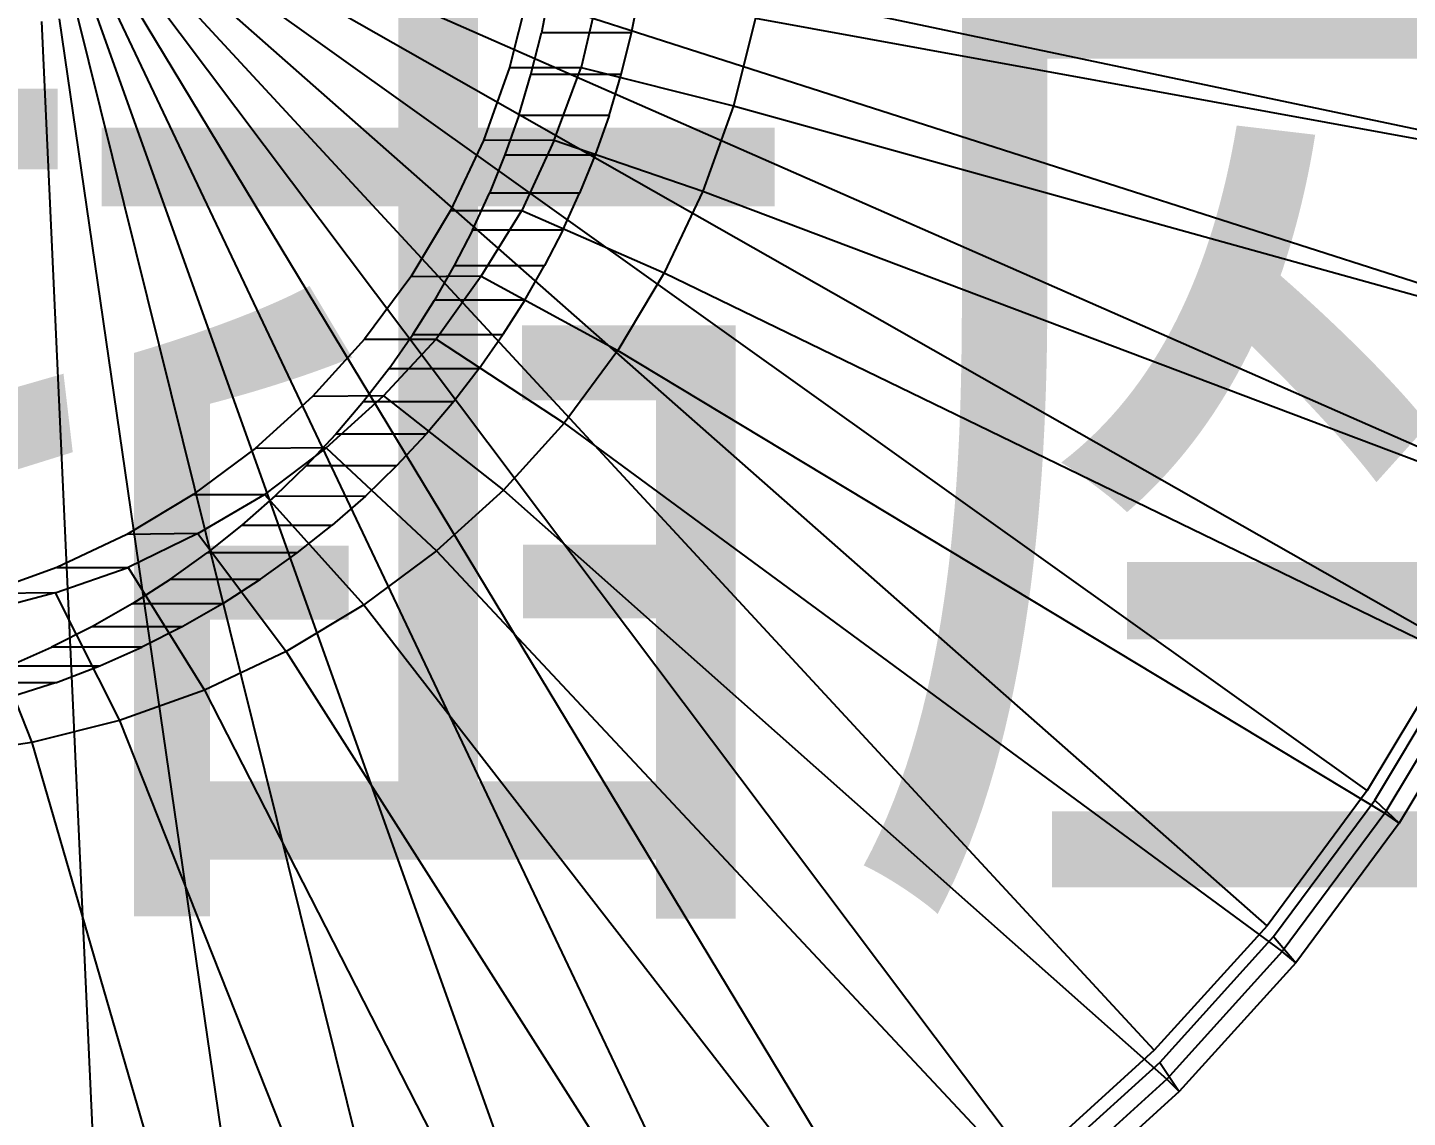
# Model space of a CAD drawing. Extents: x 11992 to 29481, y -6727 to 6811.
# Drawn here: x 12972.57 to 13014.95, y -3645.77 to -3612.29 of the extents above; entities that cross this region are included whole.
import ezdxf

# ---------------------------------------------------------------- set-up
doc = ezdxf.new("R2010")
doc.units = 0
doc.header["$MEASUREMENT"] = 0
doc.layers.get('0').update_dxf_attribs({"color": 8, "linetype": 'CONTINUOUS'})
doc.layers.add('zoylight 0装饰灯', color=6, linetype='CONTINUOUS')
doc.layers.add('zoylight 5回路', color=4, linetype='CONTINUOUS')
doc.styles.get("Standard").update_dxf_attribs({"font": 'arial.ttf'})

msp = doc.modelspace()

# ---------------------------------------------------------------- linework, layer by layer
for p, q in [((13021.567, -3616.745, -1606.733), (12977.993, -3607.575, -1656.081)), ((13020.313, -3621.757, -1606.799), (12977.858, -3608.114, -1656.088)), ((13018.574, -3626.623, -1606.89), (12977.671, -3608.637, -1656.098)), ((13016.368, -3631.294, -1607.006), (12977.434, -3609.138, -1656.111)), ((13013.715, -3635.726, -1607.145), (12977.149, -3609.615, -1656.126)), ((13010.641, -3639.877, -1607.306), (12976.819, -3610.061, -1656.143)), ((13007.175, -3643.706, -1607.487), (12976.447, -3610.472, -1656.162)), ((13003.352, -3647.176, -1607.688), (12976.036, -3610.845, -1656.184)), ((12999.207, -3650.254, -1607.905), (12975.59, -3611.175, -1656.207)), ((12987.952, -3611.203, -1497.686), (12987.375, -3613.511, -1497.716)), ((12988.609, -3611.127, -1446.803), (12988.35, -3612.444, -1446.816)), ((12990.116, -3611.197, -1539.536), (12989.568, -3613.511, -1539.565)), ((12991.121, -3612.444, -1499.698), (12991.38, -3611.127, -1499.685)), ((12990.115, -3655.121, -1608.381), (12974.614, -3611.698, -1656.258)), ((12994.78, -3652.911, -1608.137), (12975.115, -3611.461, -1656.232)), ((12975.146, -3658.875, -1609.166), (12973.006, -3612.101, -1656.343)), ((12980.251, -3658.117, -1608.898), (12973.554, -3612.02, -1656.314)), ((12985.257, -3656.861, -1608.636), (12974.092, -3611.885, -1656.286)), ((12994.922, -3611.997, -1554.394), (12994.248, -3614.693, -1554.429)), ((12994.922, -3611.997, -1554.394), (13022.292, -3616.99, -1597.001)), ((12988.031, -3613.731, -1446.833), (12988.35, -3612.444, -1446.816)), ((12991.121, -3612.444, -1499.698), (12988.35, -3612.444, -1446.816)), ((12990.802, -3613.731, -1499.715), (12991.121, -3612.444, -1499.698)), ((12987.375, -3613.511, -1497.716), (12986.574, -3615.752, -1497.758)), ((12987.375, -3613.511, -1497.716), (12989.568, -3613.511, -1539.565)), ((12988.739, -3615.741, -1539.608), (12989.568, -3613.511, -1539.565)), ((12989.568, -3613.511, -1539.565), (12994.248, -3614.693, -1554.429)), ((12987.656, -3614.984, -1446.853), (12988.031, -3613.731, -1446.833)), ((12990.802, -3613.731, -1499.715), (12988.031, -3613.731, -1446.833)), ((12990.428, -3614.984, -1499.735), (12990.802, -3613.731, -1499.715)), ((12994.248, -3614.693, -1554.429), (12993.313, -3617.31, -1554.478)), ((12994.248, -3614.693, -1554.429), (13021.008, -3622.122, -1597.068)), ((12987.656, -3614.984, -1446.853), (12987.229, -3616.199, -1446.875)), ((12990.428, -3614.984, -1499.735), (12987.656, -3614.984, -1446.853)), ((12990.428, -3614.984, -1499.735), (12990.001, -3616.199, -1499.757)), ((12986.574, -3615.752, -1497.758), (12985.558, -3617.903, -1497.811)), ((12988.739, -3615.741, -1539.608), (12986.574, -3615.752, -1497.758)), ((12988.739, -3615.741, -1539.608), (12987.751, -3617.903, -1539.66)), ((12988.739, -3615.741, -1539.608), (12993.313, -3617.31, -1554.478)), ((12987.229, -3616.199, -1446.875), (12986.754, -3617.376, -1446.9)), ((12987.229, -3616.199, -1446.875), (12990.001, -3616.199, -1499.757)), ((12990.001, -3616.199, -1499.757), (12989.525, -3617.376, -1499.782)), ((12993.313, -3617.31, -1554.478), (12992.126, -3619.822, -1554.541)), ((12993.313, -3617.31, -1554.478), (13019.228, -3627.104, -1597.162)), ((12986.234, -3618.51, -1446.927), (12986.754, -3617.376, -1446.9)), ((12989.525, -3617.376, -1499.782), (12986.754, -3617.376, -1446.9)), ((12989.006, -3618.51, -1499.809), (12989.525, -3617.376, -1499.782)), ((12985.558, -3617.903, -1497.811), (12984.336, -3619.944, -1497.875)), ((12985.558, -3617.903, -1497.811), (12987.751, -3617.903, -1539.66)), ((12986.504, -3619.928, -1539.725), (12987.751, -3617.903, -1539.66)), ((12987.751, -3617.903, -1539.66), (12992.126, -3619.822, -1554.541)), ((12986.234, -3618.51, -1446.927), (12985.674, -3619.6, -1446.957)), ((12989.006, -3618.51, -1499.809), (12986.234, -3618.51, -1446.927)), ((12989.006, -3618.51, -1499.809), (12988.445, -3619.6, -1499.839)), ((12985.674, -3619.6, -1446.957), (12985.065, -3620.664, -1446.989)), ((12985.674, -3619.6, -1446.957), (12988.445, -3619.6, -1499.839)), ((12987.837, -3620.664, -1499.87), (12988.445, -3619.6, -1499.839)), ((12992.126, -3619.822, -1554.541), (12990.699, -3622.206, -1554.615)), ((12992.126, -3619.822, -1554.541), (13016.969, -3631.887, -1597.28)), ((12984.336, -3619.944, -1497.875), (12982.92, -3621.856, -1497.949)), ((12986.504, -3619.928, -1539.725), (12984.336, -3619.944, -1497.875)), ((12986.504, -3619.928, -1539.725), (12985.114, -3621.856, -1539.799)), ((12986.504, -3619.928, -1539.725), (12990.699, -3622.206, -1554.615)), ((12984.398, -3621.718, -1447.024), (12985.065, -3620.664, -1446.989)), ((12987.837, -3620.664, -1499.87), (12985.065, -3620.664, -1446.989)), ((12987.837, -3620.664, -1499.87), (12987.169, -3621.718, -1499.905)), ((12982.92, -3621.856, -1497.949), (12981.324, -3623.619, -1498.033)), ((12982.92, -3621.856, -1497.949), (12985.114, -3621.856, -1539.799)), ((12983.497, -3623.598, -1539.883), (12985.114, -3621.856, -1539.799)), ((12983.671, -3622.757, -1447.062), (12984.398, -3621.718, -1447.024)), ((12984.398, -3621.718, -1447.024), (12987.169, -3621.718, -1499.905)), ((12985.114, -3621.856, -1539.799), (12989.046, -3624.438, -1554.702)), ((12986.443, -3622.757, -1499.943), (12987.169, -3621.718, -1499.905)), ((12990.699, -3622.206, -1554.615), (12989.046, -3624.438, -1554.702)), ((12990.699, -3622.206, -1554.615), (13014.252, -3636.425, -1597.423)), ((12983.671, -3622.757, -1447.062), (12982.885, -3623.778, -1447.103)), ((12983.671, -3622.757, -1447.062), (12986.443, -3622.757, -1499.943)), ((12986.443, -3622.757, -1499.943), (12985.657, -3623.778, -1499.985)), ((12981.324, -3623.619, -1498.033), (12979.564, -3625.217, -1498.125)), ((12983.497, -3623.598, -1539.883), (12981.324, -3623.619, -1498.033)), ((12981.738, -3625.194, -1539.976), (12983.497, -3623.598, -1539.883)), ((12983.497, -3623.598, -1539.883), (12987.182, -3626.498, -1554.8)), ((12982.885, -3623.778, -1447.103), (12982.039, -3624.774, -1447.147)), ((12982.885, -3623.778, -1447.103), (12985.657, -3623.778, -1499.985)), ((12985.657, -3623.778, -1499.985), (12984.811, -3624.774, -1500.029)), ((12989.046, -3624.438, -1554.702), (12987.182, -3626.498, -1554.8)), ((12989.046, -3624.438, -1554.702), (13011.105, -3640.675, -1597.587)), ((12981.135, -3625.742, -1447.195), (12982.039, -3624.774, -1447.147)), ((12984.811, -3624.774, -1500.029), (12982.039, -3624.774, -1447.147)), ((12983.906, -3625.742, -1500.076), (12984.811, -3624.774, -1500.029)), ((12979.564, -3625.217, -1498.125), (12977.655, -3626.635, -1498.225)), ((12981.738, -3625.194, -1539.976), (12979.564, -3625.217, -1498.125)), ((12981.738, -3625.194, -1539.976), (12979.848, -3626.635, -1540.074)), ((12981.738, -3625.194, -1539.976), (12985.126, -3628.364, -1554.908)), ((12980.172, -3626.676, -1447.245), (12981.135, -3625.742, -1447.195)), ((12981.135, -3625.742, -1447.195), (12983.906, -3625.742, -1500.076)), ((12982.944, -3626.677, -1500.127), (12983.906, -3625.742, -1500.076)), ((12977.655, -3626.635, -1498.225), (12975.616, -3627.858, -1498.332)), ((12977.655, -3626.635, -1498.225), (12979.848, -3626.635, -1540.074)), ((12977.796, -3627.833, -1540.182), (12979.848, -3626.635, -1540.074)), ((12979.848, -3626.635, -1540.074), (12982.896, -3630.02, -1555.024)), ((12987.182, -3626.498, -1554.8), (12985.126, -3628.364, -1554.908)), ((12987.182, -3626.498, -1554.8), (13007.557, -3644.595, -1597.773)), ((12980.172, -3626.676, -1447.245), (12979.154, -3627.573, -1447.298)), ((12980.172, -3626.676, -1447.245), (12982.944, -3626.677, -1500.127)), ((12982.944, -3626.677, -1500.127), (12981.925, -3627.573, -1500.18)), ((12975.616, -3627.858, -1498.332), (12973.468, -3628.876, -1498.445)), ((12977.796, -3627.833, -1540.182), (12975.616, -3627.858, -1498.332)), ((12977.796, -3627.833, -1540.182), (12975.661, -3628.876, -1540.294)), ((12977.796, -3627.833, -1540.182), (12980.516, -3631.449, -1555.149)), ((12979.154, -3627.573, -1447.298), (12978.081, -3628.426, -1447.355)), ((12979.154, -3627.573, -1447.298), (12981.925, -3627.573, -1500.18)), ((12980.852, -3628.426, -1500.236), (12981.925, -3627.573, -1500.18)), ((12985.126, -3628.364, -1554.908), (12982.896, -3630.02, -1555.024)), ((12985.126, -3628.364, -1554.908), (13003.642, -3648.148, -1597.979)), ((12976.956, -3629.232, -1447.414), (12978.081, -3628.426, -1447.355)), ((12980.852, -3628.426, -1500.236), (12978.081, -3628.426, -1447.355)), ((12979.728, -3629.232, -1500.295), (12980.852, -3628.426, -1500.236)), ((12973.468, -3628.876, -1498.445), (12971.23, -3629.678, -1498.562)), ((12973.414, -3629.649, -1540.412), (12975.661, -3628.876, -1540.294)), ((12973.468, -3628.876, -1498.445), (12975.661, -3628.876, -1540.294)), ((12975.661, -3628.876, -1540.294), (12978.007, -3632.637, -1555.281)), ((12975.784, -3629.985, -1447.475), (12976.956, -3629.232, -1447.414)), ((12976.956, -3629.232, -1447.414), (12979.728, -3629.232, -1500.295)), ((12978.555, -3629.985, -1500.357), (12979.728, -3629.232, -1500.295)), ((12973.414, -3629.649, -1540.412), (12971.118, -3630.256, -1540.532)), ((12973.414, -3629.649, -1540.412), (12971.23, -3629.678, -1498.562)), ((12973.414, -3629.649, -1540.412), (12975.393, -3633.573, -1555.418)), ((12975.784, -3629.985, -1447.475), (12974.566, -3630.683, -1447.539)), ((12978.555, -3629.985, -1500.357), (12975.784, -3629.985, -1447.475)), ((12978.555, -3629.985, -1500.357), (12977.338, -3630.683, -1500.421)), ((12982.896, -3630.02, -1555.024), (12980.516, -3631.449, -1555.149)), ((12982.896, -3630.02, -1555.024), (12999.398, -3651.3, -1598.201)), ((12971.118, -3630.256, -1540.532), (12972.701, -3634.248, -1555.559)), ((12974.566, -3630.683, -1447.539), (12973.308, -3631.32, -1447.605)), ((12974.566, -3630.683, -1447.539), (12977.338, -3630.683, -1500.421)), ((12977.338, -3630.683, -1500.421), (12976.079, -3631.32, -1500.487)), ((12972.013, -3631.894, -1447.673), (12973.308, -3631.32, -1447.605)), ((12976.079, -3631.32, -1500.487), (12973.308, -3631.32, -1447.605)), ((12974.785, -3631.894, -1500.554), (12976.079, -3631.32, -1500.487)), ((13016.368, -3631.294, -1607.006), (13013.715, -3635.726, -1607.145)), ((12980.516, -3631.449, -1555.149), (12978.007, -3632.637, -1555.281)), ((12980.516, -3631.449, -1555.149), (12994.866, -3654.02, -1598.439)), ((13013.944, -3636.019, -1607.151), (13016.624, -3631.543, -1607.011)), ((12972.013, -3631.894, -1447.673), (12974.785, -3631.894, -1500.554)), ((12973.459, -3632.402, -1500.624), (12974.785, -3631.894, -1500.554)), ((13016.969, -3631.887, -1597.28), (13014.252, -3636.425, -1597.423)), ((13017.444, -3632.141, -1601.28), (13014.699, -3636.725, -1601.423)), ((12970.688, -3632.402, -1447.742), (12973.459, -3632.402, -1500.624)), ((12973.459, -3632.402, -1500.624), (12972.107, -3632.841, -1500.695)), ((12978.007, -3632.637, -1555.281), (12975.393, -3633.573, -1555.418)), ((12978.007, -3632.637, -1555.281), (12990.089, -3656.282, -1598.689)), ((12975.393, -3633.573, -1555.418), (12972.701, -3634.248, -1555.559)), ((12975.393, -3633.573, -1555.418), (12985.115, -3658.065, -1598.95)), ((12972.701, -3634.248, -1555.559), (12969.956, -3634.656, -1555.703)), ((12972.701, -3634.248, -1555.559), (12979.989, -3659.35, -1599.218)), ((13013.715, -3635.726, -1607.145), (13010.641, -3639.877, -1607.306)), ((13010.84, -3640.211, -1607.311), (13013.944, -3636.019, -1607.151)), ((13013.944, -3636.019, -1607.151), (13014.699, -3636.725, -1601.423)), ((13014.252, -3636.425, -1597.423), (13011.105, -3640.675, -1597.587)), ((13014.699, -3636.725, -1601.423), (13011.521, -3641.017, -1601.587)), ((13014.699, -3636.725, -1601.423), (13014.252, -3636.425, -1597.423)), ((13010.641, -3639.877, -1607.306), (13007.175, -3643.706, -1607.487)), ((13010.84, -3640.211, -1607.311), (13007.34, -3644.078, -1607.493)), ((13010.84, -3640.211, -1607.311), (13011.521, -3641.017, -1601.587)), ((13011.105, -3640.675, -1597.587), (13007.557, -3644.595, -1597.773)), ((13011.521, -3641.017, -1601.587), (13007.937, -3644.976, -1601.773)), ((13011.521, -3641.017, -1601.587), (13011.105, -3640.675, -1597.587)), ((13007.175, -3643.706, -1607.487), (13003.352, -3647.176, -1607.688)), ((13007.34, -3644.078, -1607.493), (13003.478, -3647.583, -1607.694)), ((13007.34, -3644.078, -1607.493), (13007.937, -3644.976, -1601.773)), ((13007.557, -3644.595, -1597.773), (13003.642, -3648.148, -1597.979)), ((13007.937, -3644.976, -1601.773), (13007.557, -3644.595, -1597.773)), ((13007.937, -3644.976, -1601.773), (13003.983, -3648.565, -1601.979))]:
    msp.add_line(p, q)
at = {"layer": 'zoylight 0装饰灯'}
msp.add_circle((12945.599, -3641.423), 120.31, dxfattribs=at)
at = {"layer": 'zoylight 5回路', "linetype": 'Continuous'}
msp.add_arc((6275.136, -7252.218), 7708.994, 11.5628823, 33.6454644, dxfattribs=at)

# ---------------------------------------------------------------- texts
at = {"layer": 'zoylight 0装饰灯', "insert": (12819.66, -3567.444), "char_height": 26, "width": 253.16162, "attachment_point": 1}
msp.add_mtext('{\\fMicrosoft YaHei|b0|i0|c134|p34;\\W9.1127;\\C6; \\W1;此处\\P{\\W4.063193; }可预留插座\\P{\\W9.1292; }设置\\P{\\W3.318144; }落地灯/台灯}', dxfattribs=at)

doc.saveas('drawing.dxf')
